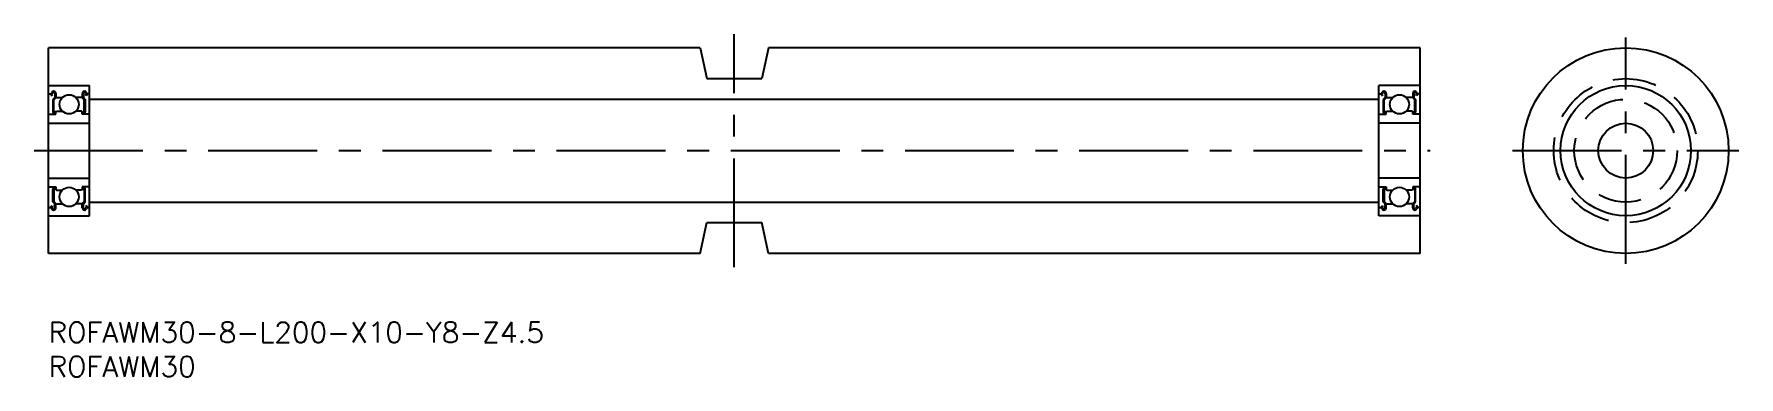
# Model space of a CAD drawing. Extents: x -2 to 246, y -8 to 42.
import ezdxf

# ---------------------------------------------------------------- set-up
doc = ezdxf.new("R2010")
doc.units = 0
doc.header["$LTSCALE"] = 0.5
doc.linetypes.add('CENTER', pattern=[50.8, 31.75, -6.35, 6.35, -6.35])
doc.linetypes.add('DASHED', pattern=[19.05, 12.7, -6.35])
for name, color, linetype in [('MSM_CENTER', 1, 'CENTER'), ('MSM_CONTINUOUS', 7, 'CONTINUOUS'), ('MSM_DASHED', 4, 'DASHED'), ('MSM_PART_NUMBER', 7, 'CONTINUOUS')]:
    doc.layers.add(name, color=color, linetype=linetype)
doc.styles.get("Standard").update_dxf_attribs({"font": 'txt.shx', "height": 3, "bigfont": 'bigfont.shx'})

# ---------------------------------------------------------------- blocks, each defined once
blk = doc.blocks.new('*U18')
at = {"layer": 'MSM_PART_NUMBER'}
blk.add_text('ROFAWM30-8-L200-X10-Y8-Z4.5', height=3, dxfattribs=at).set_placement((0, -3))
blk = doc.blocks.new('*U19')
at = {"layer": 'MSM_PART_NUMBER'}
blk.add_text('ROFAWM30', height=3, dxfattribs=at).set_placement((0, -8))

msp = doc.modelspace()

# ---------------------------------------------------------------- linework, layer by layer
at = {"layer": 'MSM_CENTER'}
for p, q in [((100, 8), (100, 42)), ((230, 8.5), (230, 41.5)), ((-2.1, 25), (201.5, 25)), ((213.5, 25), (246.5, 25))]:
    msp.add_line(p, q, dxfattribs=at)
at = {"layer": 'MSM_CONTINUOUS'}
for p, q in [((0, 10), (0, 40)), ((95.01, 40), (0, 40)), ((95.01, 40), (96, 35.5)), ((105.01, 40), (104, 35.5)), ((200, 40), (105.01, 40)), ((200, 10), (200, 40)), ((96, 35.5), (104, 35.5)), ((0, 34.5), (6, 34.5)), ((0, 33.4), (0.1, 33.3)), ((0.1, 33.3), (0.36, 33.3)), ((0.36, 33.3), (0.47, 33.5)), ((0.41, 33.11), (0.53, 33.03)), ((0.48, 33.23), (0.59, 33.42)), ((0.6, 33.16), (0.48, 33.23)), ((0.53, 33.03), (0.6, 33.16)), ((0.92, 32.75), (0.64, 32.47)), ((0.64, 32.47), (0.64, 30.64)), ((1.07, 32.69), (0.78, 32.41)), ((0.78, 30.64), (0.78, 32.41)), ((0.92, 33.34), (0.92, 32.75)), ((1.07, 33.34), (1.07, 32.69)), ((1.07, 32.85), (1.17, 32.75)), ((1.17, 32.75), (2.02, 32.75)), ((4.83, 32.75), (3.98, 32.75)), ((4.93, 32.85), (4.83, 32.75)), ((4.93, 33.34), (4.93, 32.69)), ((4.93, 32.69), (5.22, 32.41)), ((5.08, 33.34), (5.08, 32.75)), ((5.08, 32.75), (5.36, 32.47)), ((5.22, 30.64), (5.22, 32.41)), ((5.36, 32.47), (5.36, 30.64)), ((5.4, 33.16), (5.52, 33.23)), ((5.47, 33.03), (5.4, 33.16)), ((5.52, 33.23), (5.41, 33.42)), ((5.59, 33.11), (5.47, 33.03)), ((5.64, 33.3), (5.53, 33.5)), ((5.9, 33.3), (5.64, 33.3)), ((6, 33.4), (5.9, 33.3)), ((6, 15.5), (6, 34.5)), ((6, 32.5), (194, 32.5)), ((194, 15.5), (194, 34.5)), ((200, 34.5), (194, 34.5)), ((194, 33.4), (194.1, 33.3)), ((194.1, 33.3), (194.36, 33.3)), ((194.36, 33.3), (194.47, 33.5)), ((194.41, 33.11), (194.53, 33.03)), ((194.48, 33.23), (194.59, 33.42)), ((194.6, 33.16), (194.48, 33.23)), ((194.53, 33.03), (194.6, 33.16)), ((194.92, 32.75), (194.64, 32.47)), ((194.64, 32.47), (194.64, 30.64)), ((195.07, 32.69), (194.78, 32.41)), ((194.78, 30.64), (194.78, 32.41)), ((194.92, 33.34), (194.92, 32.75)), ((195.07, 33.34), (195.07, 32.69)), ((195.07, 32.85), (195.17, 32.75)), ((195.17, 32.75), (196.02, 32.75)), ((198.83, 32.75), (197.98, 32.75)), ((198.93, 32.85), (198.83, 32.75)), ((198.93, 33.34), (198.93, 32.69)), ((198.93, 32.69), (199.22, 32.41)), ((199.08, 33.34), (199.08, 32.75)), ((199.08, 32.75), (199.36, 32.47)), ((199.22, 30.64), (199.22, 32.41)), ((199.36, 32.47), (199.36, 30.64)), ((199.4, 33.16), (199.52, 33.23)), ((199.47, 33.03), (199.4, 33.16)), ((199.52, 33.23), (199.41, 33.42)), ((199.59, 33.11), (199.47, 33.03)), ((199.64, 33.3), (199.53, 33.5)), ((199.9, 33.3), (199.64, 33.3)), ((200, 33.4), (199.9, 33.3)), ((0, 30.2), (0.1, 30.3)), ((0.1, 30.3), (1.07, 30.3)), ((1, 30.64), (0.78, 30.64)), ((0.78, 30.5), (1, 30.5)), ((1, 30.5), (1, 30.64)), ((1.07, 30.65), (1.17, 30.75)), ((1.07, 30.3), (1.07, 30.65)), ((1.17, 30.75), (2.02, 30.75)), ((4.83, 30.75), (3.98, 30.75)), ((4.93, 30.65), (4.83, 30.75)), ((4.93, 30.3), (4.93, 30.65)), ((5.9, 30.3), (4.93, 30.3)), ((5, 30.64), (5.22, 30.64)), ((5, 30.5), (5, 30.64)), ((5.22, 30.5), (5, 30.5)), ((6, 30.2), (5.9, 30.3)), ((194, 30.2), (194.1, 30.3)), ((194.1, 30.3), (195.07, 30.3)), ((195, 30.64), (194.78, 30.64)), ((194.78, 30.5), (195, 30.5)), ((195, 30.5), (195, 30.64)), ((195.07, 30.65), (195.17, 30.75)), ((195.07, 30.3), (195.07, 30.65)), ((195.17, 30.75), (196.02, 30.75)), ((198.83, 30.75), (197.98, 30.75)), ((198.93, 30.65), (198.83, 30.75)), ((198.93, 30.3), (198.93, 30.65)), ((199.9, 30.3), (198.93, 30.3)), ((199, 30.5), (199, 30.64)), ((199, 30.64), (199.22, 30.64)), ((199.22, 30.5), (199, 30.5)), ((200, 30.2), (199.9, 30.3)), ((0, 29), (6, 29)), ((6, 29.6), (6, 29.6)), ((194, 29.6), (194, 29.6)), ((200, 29), (194, 29)), ((0, 21), (6, 21)), ((200, 21), (194, 21)), ((0, 19.8), (0.1, 19.7)), ((0.1, 19.7), (1.07, 19.7)), ((0.64, 17.53), (0.64, 19.36)), ((0.92, 17.25), (0.64, 17.53)), ((0.78, 19.5), (1, 19.5)), ((0.78, 19.36), (0.78, 17.59)), ((1, 19.36), (0.78, 19.36)), ((1.07, 17.31), (0.78, 17.59)), ((1, 19.5), (1, 19.36)), ((1.07, 19.7), (1.07, 19.35)), ((1.07, 19.35), (1.17, 19.25)), ((1.17, 19.25), (2.02, 19.25)), ((4.83, 19.25), (3.98, 19.25)), ((4.93, 19.35), (4.83, 19.25)), ((4.93, 19.7), (4.93, 19.35)), ((5.9, 19.7), (4.93, 19.7)), ((4.93, 17.31), (5.22, 17.59)), ((5, 19.5), (5, 19.36)), ((5.22, 19.5), (5, 19.5)), ((5, 19.36), (5.22, 19.36)), ((5.08, 17.25), (5.36, 17.53)), ((5.22, 19.36), (5.22, 17.59)), ((5.36, 17.53), (5.36, 19.36)), ((6, 19.8), (5.9, 19.7)), ((6, 17.5), (194, 17.5)), ((194, 19.8), (194.1, 19.7)), ((194.1, 19.7), (195.07, 19.7)), ((194.64, 17.53), (194.64, 19.36)), ((194.92, 17.25), (194.64, 17.53)), ((194.78, 19.5), (195, 19.5)), ((194.78, 19.36), (194.78, 17.59)), ((195, 19.36), (194.78, 19.36)), ((195.07, 17.31), (194.78, 17.59)), ((195, 19.5), (195, 19.36)), ((195.07, 19.7), (195.07, 19.35)), ((195.07, 19.35), (195.17, 19.25)), ((195.17, 19.25), (196.02, 19.25)), ((198.83, 19.25), (197.98, 19.25)), ((198.93, 19.35), (198.83, 19.25)), ((198.93, 19.7), (198.93, 19.35)), ((199.9, 19.7), (198.93, 19.7)), ((198.93, 17.31), (199.22, 17.59)), ((199, 19.5), (199, 19.36)), ((199.22, 19.5), (199, 19.5)), ((199, 19.36), (199.22, 19.36)), ((199.08, 17.25), (199.36, 17.53)), ((199.22, 19.36), (199.22, 17.59)), ((199.36, 17.53), (199.36, 19.36)), ((200, 19.8), (199.9, 19.7)), ((0, 16.6), (0.1, 16.7)), ((0, 15.5), (6, 15.5)), ((0.1, 16.7), (0.36, 16.7)), ((0.36, 16.7), (0.47, 16.5)), ((0.41, 16.89), (0.53, 16.97)), ((0.6, 16.84), (0.48, 16.77)), ((0.48, 16.77), (0.59, 16.58)), ((0.53, 16.97), (0.6, 16.84)), ((0.92, 16.66), (0.92, 17.25)), ((1.07, 16.66), (1.07, 17.31)), ((1.07, 17.15), (1.17, 17.25)), ((1.17, 17.25), (2.02, 17.25)), ((4.83, 17.25), (3.98, 17.25)), ((4.93, 17.15), (4.83, 17.25)), ((4.93, 16.66), (4.93, 17.31)), ((5.08, 16.66), (5.08, 17.25)), ((5.47, 16.97), (5.4, 16.84)), ((5.4, 16.84), (5.52, 16.77)), ((5.52, 16.77), (5.41, 16.58)), ((5.59, 16.89), (5.47, 16.97)), ((5.64, 16.7), (5.53, 16.5)), ((5.9, 16.7), (5.64, 16.7)), ((6, 16.6), (5.9, 16.7)), ((194, 16.6), (194.1, 16.7)), ((200, 15.5), (194, 15.5)), ((194.1, 16.7), (194.36, 16.7)), ((194.36, 16.7), (194.47, 16.5)), ((194.41, 16.89), (194.53, 16.97)), ((194.6, 16.84), (194.48, 16.77)), ((194.48, 16.77), (194.59, 16.58)), ((194.53, 16.97), (194.6, 16.84)), ((194.92, 16.66), (194.92, 17.25)), ((195.07, 16.66), (195.07, 17.31)), ((195.07, 17.15), (195.17, 17.25)), ((195.17, 17.25), (196.02, 17.25)), ((198.83, 17.25), (197.98, 17.25)), ((198.93, 17.15), (198.83, 17.25)), ((198.93, 16.66), (198.93, 17.31)), ((199.08, 16.66), (199.08, 17.25)), ((199.47, 16.97), (199.4, 16.84)), ((199.4, 16.84), (199.52, 16.77)), ((199.52, 16.77), (199.41, 16.58)), ((199.59, 16.89), (199.47, 16.97)), ((199.64, 16.7), (199.53, 16.5)), ((199.9, 16.7), (199.64, 16.7)), ((200, 16.6), (199.9, 16.7)), ((95.01, 10), (96, 14.5)), ((96, 14.5), (104, 14.5)), ((105.01, 10), (104, 14.5)), ((95.01, 10), (0, 10)), ((200, 10), (105.01, 10))]:
    msp.add_line(p, q, dxfattribs=at)
for centre, radius in [((230, 25), 15), ((3, 31.75), 1.4), ((197, 31.75), 1.4), ((230, 25), 9.5), ((230, 25), 4), ((3, 18.25), 1.4), ((197, 18.25), 1.4)]:
    msp.add_circle(centre, radius, dxfattribs=at)
for centre, radius, start, end in [((0.48, 33.23), 0.142, 149.9903, 240.0019), ((0.75, 33.34), 0.319, 0, 150.0003), ((0.75, 33.34), 0.177, 0, 150.0032), ((5.25, 33.34), 0.319, 29.9997, 180), ((5.25, 33.34), 0.177, 29.9968, 180), ((5.52, 33.23), 0.142, 299.9981, 30.0097), ((194.48, 33.23), 0.142, 149.9903, 240.0019), ((194.75, 33.34), 0.319, 0, 150.0003), ((194.75, 33.34), 0.177, 0, 150.0032), ((199.25, 33.34), 0.319, 29.9997, 180), ((199.25, 33.34), 0.177, 29.9968, 180), ((199.52, 33.23), 0.142, 299.9981, 30.0097), ((0.78, 30.64), 0.142, 180.0001, 270), ((5.22, 30.64), 0.142, 270, 359.9999), ((194.78, 30.64), 0.142, 180.0001, 270), ((199.22, 30.64), 0.142, 270, 359.9999), ((0.78, 19.36), 0.142, 90, 180), ((5.22, 19.36), 0.142, 0, 90), ((194.78, 19.36), 0.142, 90, 179.9999), ((199.22, 19.36), 0.142, 0.0001, 90), ((0.48, 16.77), 0.142, 119.9981, 210.0097), ((0.75, 16.66), 0.319, 209.9997, 0), ((0.75, 16.66), 0.177, 209.9968, 0), ((5.25, 16.66), 0.319, 180, 330.0003), ((5.25, 16.66), 0.177, 180, 330.0032), ((5.52, 16.77), 0.142, 329.9903, 60.0019), ((194.48, 16.77), 0.142, 119.9981, 210.0097), ((194.75, 16.66), 0.319, 209.9997, 0), ((194.75, 16.66), 0.177, 209.9968, 0), ((199.25, 16.66), 0.319, 180, 330.0003), ((199.25, 16.66), 0.177, 180, 330.0032), ((199.52, 16.77), 0.142, 329.9903, 60.0019)]:
    msp.add_arc(centre, radius, start, end, dxfattribs=at)
at = {"layer": 'MSM_DASHED'}
for radius in [10.5, 7.5]:
    msp.add_circle((230, 25), radius, dxfattribs=at)

# ---------------------------------------------------------------- block references
at = {"layer": 'MSM_CONTINUOUS'}
for name in ['*U18', '*U19']:
    msp.add_blockref(name, (0, 0), dxfattribs=at)

doc.saveas('drawing.dxf')
